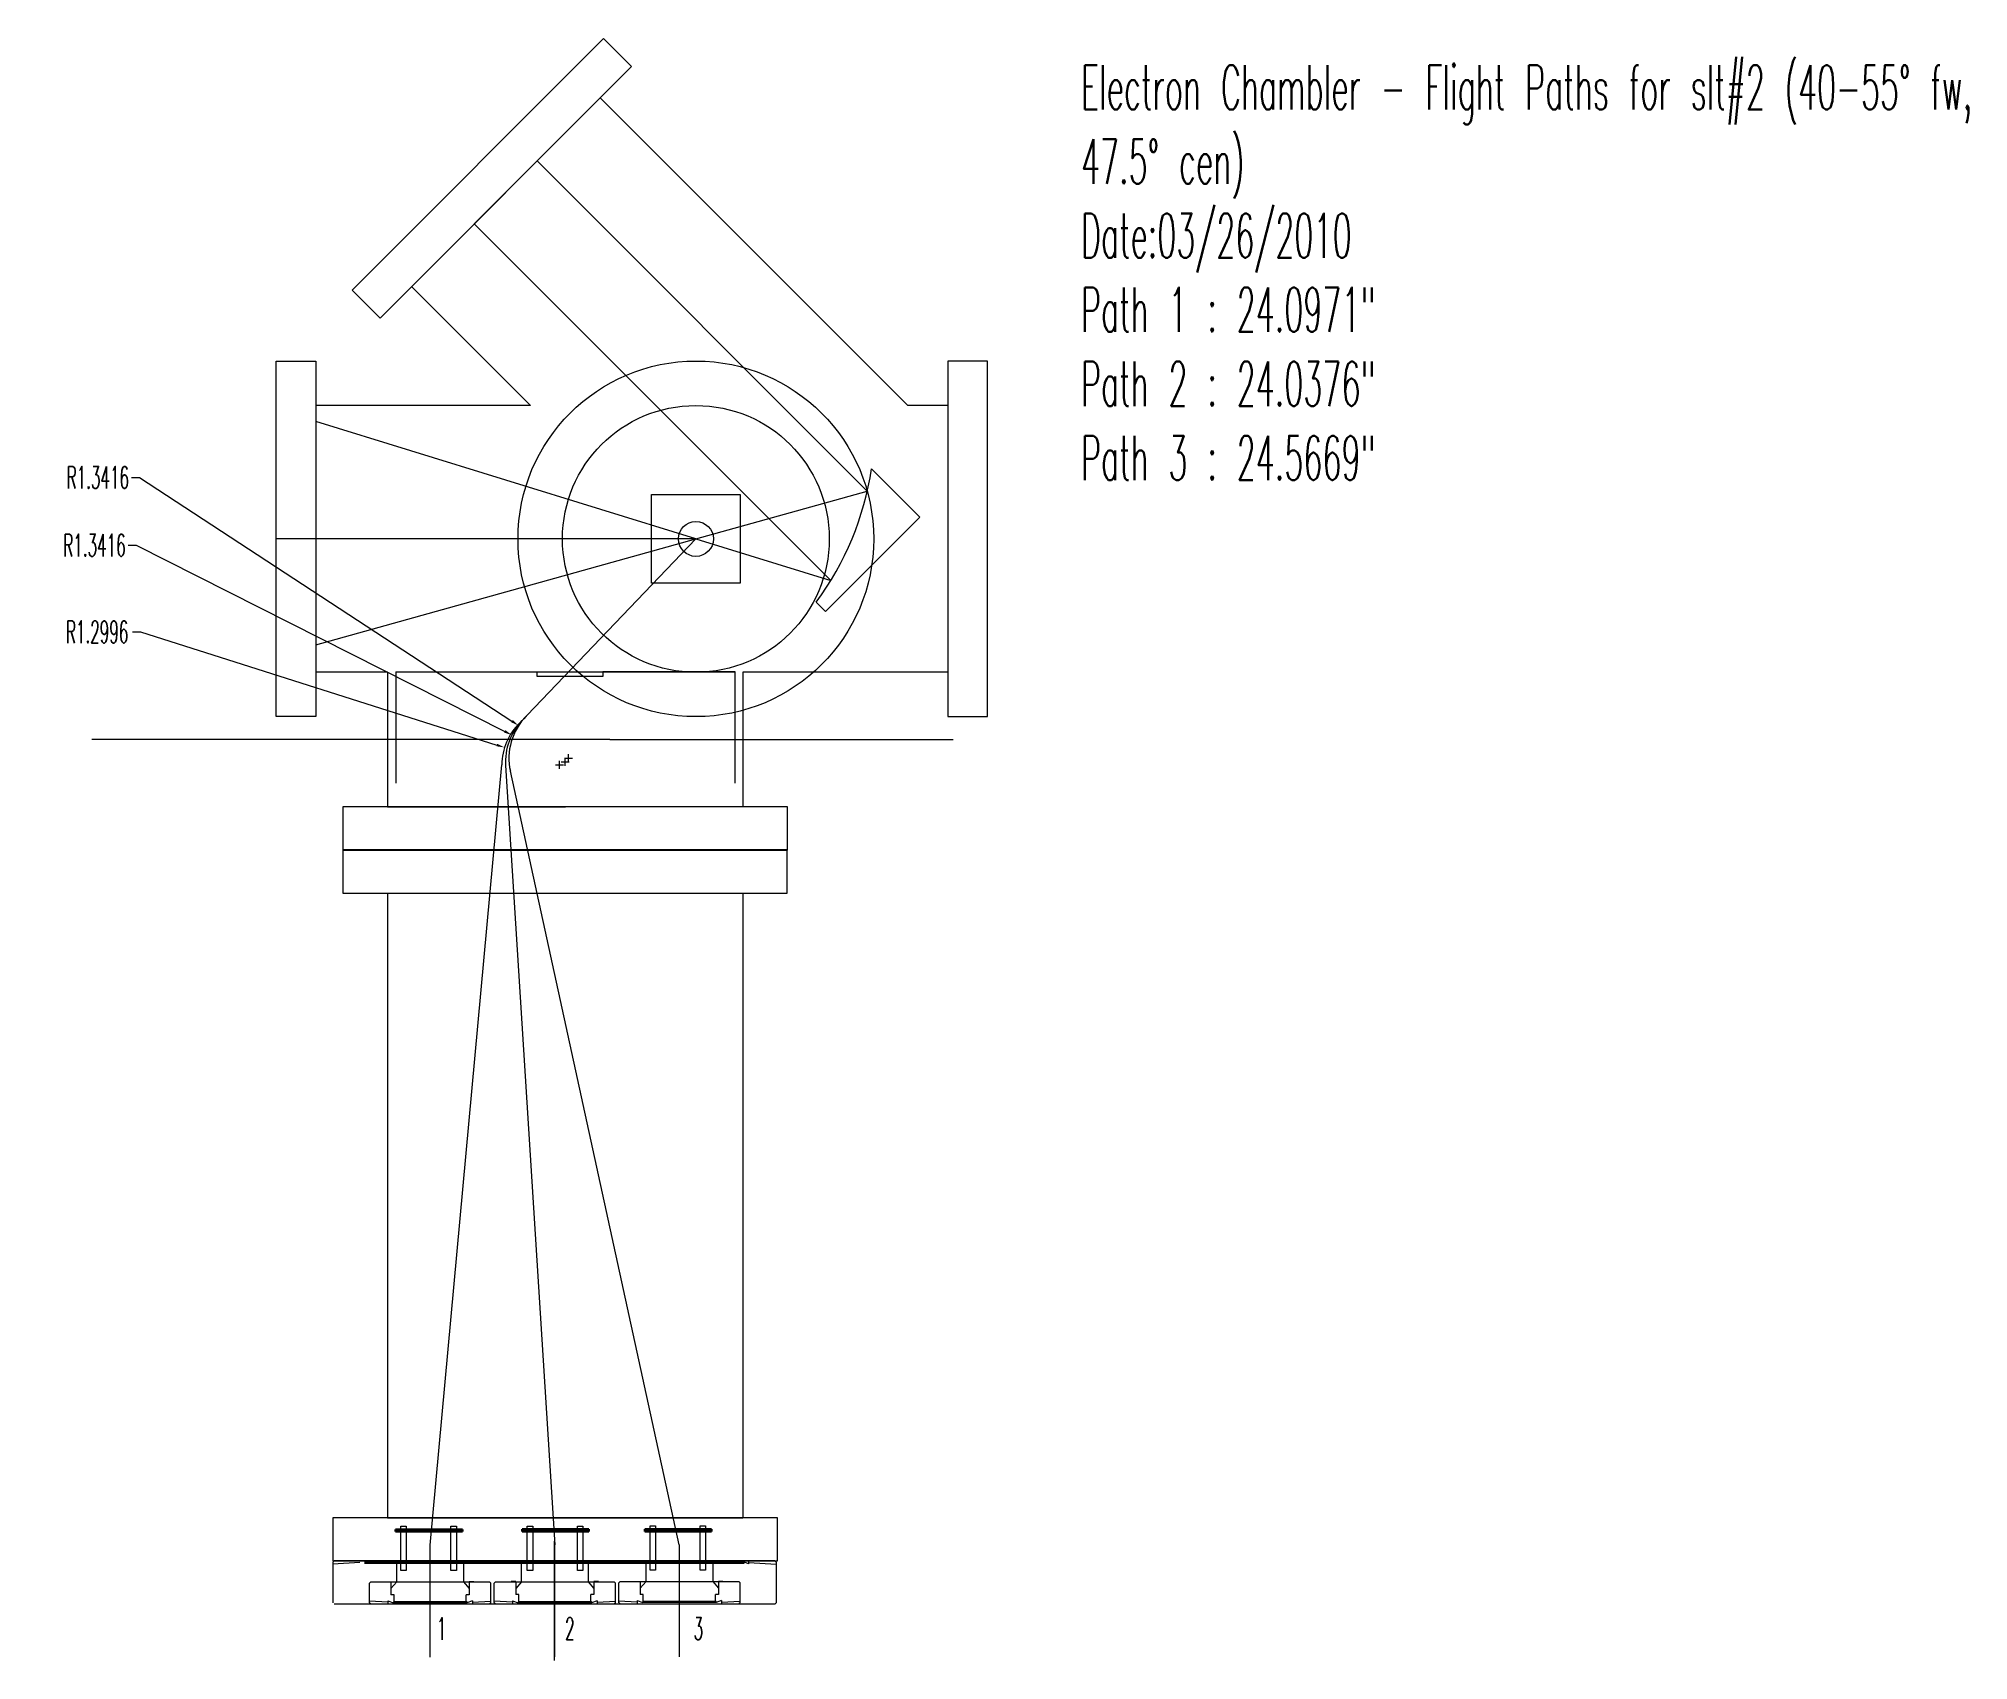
# Model space of a CAD drawing. Extents: x -69 to 52, y -49 to 1.
# Drawn here: x -68.79 to -25.39, y -48.24 to -11.75 of the extents above; entities that cross this region are included whole.
import ezdxf

# ---------------------------------------------------------------- set-up
doc = ezdxf.new("R2010")
doc.units = 0
doc.header["$LTSCALE"] = 0.1
doc.header["$MEASUREMENT"] = 0
doc.linetypes.add('DASHED', pattern=[0.75, 0.5, -0.25])
doc.linetypes.add('DOT', pattern=[0.25, 0, -0.25])
doc.layers.get('0').update_dxf_attribs({"linetype": 'CONTINUOUS'})
doc.layers.get('DEFPOINTS').update_dxf_attribs({"linetype": 'CONTINUOUS'})
doc.layers.add('3INCH', color=92, linetype='CONTINUOUS')
doc.layers.add('JUNK', color=150, linetype='CONTINUOUS')
doc.styles.get("Standard").update_dxf_attribs({"font": 'txt.shx', "width": 0.5, "height": 0.5})
doc.dimstyles.get("Standard").update_dxf_attribs({"dimtxt": 0.18, "dimasz": 0.18, "dimexe": 0.18, "dimexo": 0.0625, "dimgap": 0.09, "dimtad": 0, "dimtih": 1, "dimtoh": 1, "dimdec": 4, "dimzin": 0, "dimdsep": 46, "dimtxsty": 'Standard', "dimcen": 0.09, "dimadec": 0, "dimazin": 0, "dimtfac": 1, "dimtdec": 4, "dimtofl": 0, "dimtmove": 0, "dimatfit": 3, "dimfxl": 1, "dimtolj": 1, "dimtzin": 0, "dimarcsym": 0})

# ---------------------------------------------------------------- blocks, each defined once
blk = doc.blocks.new('0001')
at = {"color": 7, "linetype": 'Continuous'}
for p, q in [((29.169, 16.877), (29.199, 16.907)), ((29.169, 16.007), (29.169, 16.877)), ((29.199, 16.907), (39.109, 16.907)), ((39.139, 16.007), (39.139, 16.877)), ((29.779, 15.975), (29.169, 16.007)), ((29.169, 15.967), (29.169, 16.007)), ((29.199, 15.937), (29.169, 15.967)), ((29.199, 15.937), (39.109, 15.937)), ((29.779, 16.001), (29.884, 15.963)), ((29.779, 16.001), (29.779, 15.975)), ((29.779, 15.975), (29.779, 15.937)), ((38.424, 15.987), (29.884, 15.987)), ((29.884, 15.987), (29.884, 15.963)), ((38.424, 15.963), (29.884, 15.963)), ((38.529, 15.975), (39.139, 16.007)), ((39.139, 15.967), (39.109, 15.937)), ((39.139, 15.967), (39.139, 16.007))]:
    blk.add_line(p, q, dxfattribs=at)
blk = doc.blocks.new('A$C5B9C110C')
at = {"color": 7, "linetype": 'Continuous'}
for p, q in [((0, 2.7), (0, 0.03)), ((0.03, 2.73), (0.06, 2.73)), ((0.038, 2.316), (0.06, 2.73)), ((0.06, 2.73), (0.47, 2.73)), ((0.47, 2.73), (0.5, 2.7)), ((0.5, 2.7), (0.5, 0.03)), ((0.038, 2.315), (0, 2.315)), ((0.072, 2.316), (0.026, 2.19)), ((0.026, 0.54), (0.026, 2.19)), ((0.05, 2.19), (0.026, 2.19)), ((0.072, 2.316), (0.038, 2.316)), ((0.05, 0.54), (0.05, 2.19)), ((0.05, 2.177), (0.209, 2.177)), ((0.05, 0.54), (0.026, 0.54)), ((0.072, 0.414), (0.026, 0.54)), ((0.05, 0.552), (0.209, 0.552)), ((0.47, 0.485), (0.209, 0.485)), ((0.038, 0.415), (0, 0.415)), ((0.03, 0), (0.06, 0)), ((0.072, 0.414), (0.038, 0.414)), ((0.038, 0.414), (0.06, 0)), ((0.47, 0), (0.5, 0.03)), ((0.06, 0), (0.47, 0))]:
    blk.add_line(p, q, dxfattribs=at)
at = {"color": 2, "linetype": 'Continuous'}
for p, q in [((0.06, 2.727), (0.063, 2.73)), ((0.032, 0.525), (0.047, 0.54)), ((0.05, 0.543), (0.059, 0.552))]:
    blk.add_line(p, q, dxfattribs=at)
at = {"color": 0}
for p, q in [((0.5, 2.245), (0.209, 2.245)), ((0.209, 2.177), (0.209, 2.245)), ((0.209, 0.485), (0.209, 0.552)), ((0.5, 0.485), (0.209, 0.485))]:
    blk.add_line(p, q, dxfattribs=at)
at = {"color": 7, "linetype": 'Continuous'}
for points in [[(0, 2.7), (0.01, 2.71), (0.02, 2.72), (0.03, 2.73)], [(0.03, 0), (0.02, 0.01), (0.01, 0.02), (0, 0.03)]]:
    blk.add_spline(points, degree=3, dxfattribs=at)
blk = doc.blocks.new('002')
at = {"color": 0}
blk.add_line((10.795, 7.264), (10.795, 4.745), dxfattribs=at)
at = {"color": 0, "rotation": 270}
blk.add_blockref('A$C5B9C110C', (9.43, 6.071), dxfattribs=at)
blk = doc.blocks.new('275')
at = {"color": 0, "linetype": 'DOT'}
blk.add_line((18.38, 6.235), (18.48, 6.235), dxfattribs=at)
at = {"color": 0}
for p, q in [((18.48, 6.235), (18.48, 6.385)), ((18.61, 6.235), (18.48, 6.385)), ((18.61, 5.767), (18.61, 6.235)), ((20.11, 6.235), (20.24, 6.385)), ((20.11, 6.235), (20.11, 5.767))]:
    blk.add_line(p, q, dxfattribs=at)
blk.add_blockref('002', (8.565, 0.664), dxfattribs=at)
blk = doc.blocks.new('rod')
at = {"color": 0, "linetype": 'ByBlock'}
for p, q in [((15.52, 5.476), (15.644, 5.476)), ((15.52, 4.476), (15.52, 5.476)), ((15.644, 5.476), (15.644, 4.476)), ((15.644, 4.476), (15.52, 4.476))]:
    blk.add_line(p, q, dxfattribs=at)
blk = doc.blocks.new('Grid')
at = {"color": 0, "linetype": 'ByBlock', "lineweight": 53}
for p, q in [((21.53, 5.11), (23.03, 5.11)), ((21.53, 5.06), (21.53, 5.11)), ((23.03, 5.06), (21.53, 5.06)), ((23.03, 5.11), (23.03, 5.06))]:
    blk.add_line(p, q, dxfattribs=at)
at = {"color": 0, "linetype": 'ByBlock'}
for name, p in [('275', (2.895, 0.004)), ('rod', (6.144, 0.509)), ('rod', (7.271, 0.509))]:
    blk.add_blockref(name, p, dxfattribs=at)
blk = doc.blocks.new('01')
at = {"color": 0, "linetype": 'ByBlock'}
for p, q in [((-34.268, -17.596), (-34.268, -20.282)), ((-35.152, -19.368), (-35.252, -19.368)), ((-33.392, -19.368), (-33.292, -19.368)), ((-33.292, -19.368), (-33.392, -19.368))]:
    blk.add_line(p, q, dxfattribs=at)
at = {"color": 0, "linetype": 'DASHED'}
blk.add_line((-35.152, -19.368), (-35.252, -19.368), dxfattribs=at)
blk.add_line((-35.152, -19.368), (-35.252, -19.368), dxfattribs=at)
at = {"color": 0, "linetype": 'DOT'}
for p, q in [((-35.152, -19.368), (-35.252, -19.368)), ((-33.392, -19.368), (-33.292, -19.368))]:
    blk.add_line(p, q, dxfattribs=at)
at = {"color": 0}
blk.add_line((-33.392, -19.368), (-33.292, -19.368), dxfattribs=at)
at = {"color": 0, "linetype": 'ByBlock', "lineweight": 53}
for p, q in [((-35.034, -20.499), (-33.534, -20.499)), ((-35.034, -20.549), (-35.034, -20.499)), ((-33.534, -20.549), (-35.034, -20.549)), ((-33.534, -20.499), (-33.534, -20.549))]:
    blk.add_line(p, q, dxfattribs=at)
at = {"color": 0, "linetype": 'DOT', "flags": 128}
blk.add_lwpolyline([(-35.252, -19.368), (-35.152, -19.368)], dxfattribs=at)
for p in [(-59.328, -25.609), (-53.722, -25.605)]:
    blk.add_blockref('Grid', p)
at = {"color": 0, "linetype": 'ByBlock'}
for name, p in [('275', (-53.632, -25.602)), ('rod', (-50.423, -25.093)), ('rod', (-49.296, -25.093))]:
    blk.add_blockref(name, p, dxfattribs=at)
at = {"color": 5}
blk.add_blockref('0001', (-68.417, -35.771), dxfattribs=at)
blk = doc.blocks.new('*D24')
at = {"color": 0, "lineweight": -2}
for p, q in [((-66.68, -25.1), (-66.5, -25.1)), ((-66.5, -25.1), (-58.487, -27.644)), ((-57.167, -28.091), (-56.987, -28.091)), ((-57.077, -28.181), (-57.077, -28.001))]:
    blk.add_line(p, q, dxfattribs=at)
at = {"color": 0}
blk.add_solid([(-58.478, -27.615), (-58.496, -27.672), (-58.315, -27.698)], dxfattribs=at)
at = {"layer": 'DEFPOINTS', "color": 0}
for p in [(-58.315, -27.698), (-57.077, -28.091)]:
    blk.add_point(p, dxfattribs=at)
at = {"color": 0, "insert": (-67.478, -25.1), "char_height": 0.5, "attachment_point": 5}
blk.add_mtext('\\A1;R1.2996', dxfattribs=at)
blk = doc.blocks.new('*D25')
at = {"color": 0, "lineweight": -2}
for p, q in [((-66.705, -21.625), (-66.525, -21.625)), ((-66.525, -21.625), (-58.148, -27.108)), ((-56.965, -27.941), (-56.785, -27.941)), ((-56.875, -28.031), (-56.875, -27.851))]:
    blk.add_line(p, q, dxfattribs=at)
at = {"color": 0}
blk.add_solid([(-58.132, -27.082), (-58.165, -27.133), (-57.998, -27.206)], dxfattribs=at)
at = {"layer": 'DEFPOINTS', "color": 0}
for p in [(-57.998, -27.206), (-56.875, -27.941)]:
    blk.add_point(p, dxfattribs=at)
at = {"color": 0, "insert": (-67.462, -21.625), "char_height": 0.5, "attachment_point": 5}
blk.add_mtext('\\A1;R1.3416', dxfattribs=at)
blk = doc.blocks.new('*D26')
at = {"color": 0, "lineweight": -2}
for p, q in [((-66.78, -23.15), (-66.6, -23.15)), ((-66.6, -23.15), (-58.312, -27.337)), ((-57.043, -28.023), (-56.863, -28.023)), ((-56.953, -28.113), (-56.953, -27.933))]:
    blk.add_line(p, q, dxfattribs=at)
at = {"color": 0}
blk.add_solid([(-58.298, -27.31), (-58.325, -27.364), (-58.151, -27.418)], dxfattribs=at)
at = {"layer": 'DEFPOINTS', "color": 0}
for p in [(-58.151, -27.418), (-56.953, -28.023)]:
    blk.add_point(p, dxfattribs=at)
at = {"color": 0, "insert": (-67.537, -23.15), "char_height": 0.5, "attachment_point": 5}
blk.add_mtext('\\A1;R1.3416', dxfattribs=at)

msp = doc.modelspace()

# ---------------------------------------------------------------- linework, layer by layer
at = {"color": 1}
for p, q in [((-57.58345, -14.50534), (-58.99766, -15.91955)), ((-57.58345, -14.50534), (-58.99766, -15.91955)), ((-50.15645, -21.93234), (-57.58345, -14.50534)), ((-50.97732, -23.94253), (-58.99766, -15.91955)), ((-62.562, -20.3674), (-62.562, -25.38696)), ((-54.012, -23.006), (-62.562, -20.3674)), ((-54.012, -23.006), (-50.15645, -21.93234)), ((-62.562, -25.38696), (-54.012, -23.006)), ((-54.012, -23.006), (-50.97732, -23.94253)), ((-57.58222, -26.1), (-57.58222, -26)), ((-57.58222, -26), (-56.10762, -26)), ((-57.58222, -26), (-56.875, -26)), ((-53.12792, -26), (-56.10762, -26)), ((-56.10762, -26), (-56.10762, -26.1)), ((-56.10762, -26.1), (-57.58222, -26.1))]:
    msp.add_line(p, q, dxfattribs=at)
for p, q in [((-48.97246, -22.52023), (-50.0614, -21.43129)), ((-51.09378, -24.64155), (-48.97246, -22.52023)), ((-54.012, -23.006), (-63.452, -23.006)), ((-58.012, -23.006), (-58.012, -23.006)), ((-51.09378, -24.64155), (-51.30591, -24.42942)), ((-55.94542, -27.521), (-67.59582, -27.521)), ((-55.94542, -27.521), (-48.22488, -27.521)), ((-60.94542, -29.036), (-56.94542, -29.036))]:
    msp.add_line(p, q)
at = {"color": 5}
for p, q in [((-57.96863, -27.14614), (-54.012, -23.006)), ((-59.98947, -45.64186), (-58.37626, -28.09132)), ((-58.29237, -28.10786), (-57.18437, -45.64045)), ((-54.38383, -45.6371), (-58.18416, -28.2343))]:
    msp.add_line(p, q, dxfattribs=at)
at = {"color": 3}
for p, q in [((-60.76292, -26), (-60.76292, -28.5)), ((-60.76292, -26), (-53.12792, -26)), ((-53.12792, -28.5), (-53.12792, -26)), ((-53.12792, -28.5), (-53.12792, -26))]:
    msp.add_line(p, q, dxfattribs=at)
at = {"color": 0}
for p, q in [((-60.94542, -30.9732), (-60.94542, -45.036)), ((-52.952, -30.9732), (-52.952, -45.036)), ((-52.952, -45.036), (-60.94542, -45.036))]:
    msp.add_line(p, q, dxfattribs=at)
msp.add_lwpolyline([(-53.01215, -24.00585), (-55.01215, -24.00585), (-55.01215, -22.00585), (-53.01215, -22.00585)], close=True)
for radius in [4, 3, 0.394]:
    msp.add_circle((-54.012, -23.006), radius)
at = {"color": 5}
msp.add_circle((-58.32946, -27.521), 3.376310086069576e-15, dxfattribs=at)
at = {"color": 0}
msp.add_arc((-56.70681, -20.43018), 6.72039, 323.480896, 351.432982, dxfattribs=at)
at = {"color": 5}
for centre, radius, start, end in [((-57.07665, -28.09132), 1.29961, 133.341293, 180), ((-56.9534, -28.02324), 1.34164, 136.281233, 183.616079), ((-56.875, -27.94089), 1.34164, 135.167183, 192.632496)]:
    msp.add_arc(centre, radius, start, end, dxfattribs=at)
at = {"layer": '3INCH', "color": 0}
for p, q in [((-56.16604, -13.08793), (-49.24797, -20.006)), ((-57.73325, -20.006), (-60.40868, -17.33057)), ((-57.73325, -20.006), (-62.55542, -20.006)), ((-48.342, -20.006), (-49.24797, -20.006)), ((-60.94542, -26.006), (-62.562, -26.006)), ((-60.94542, -26.006), (-60.94542, -29.036)), ((-52.952, -26.006), (-52.952, -29.036)), ((-48.342, -26.006), (-52.952, -26.006))]:
    msp.add_line(p, q, dxfattribs=at)
for points in [[(-61.11579, -18.03768), (-61.74511, -17.40835), (-56.08826, -11.7515), (-55.45893, -12.38082)], [(-62.562, -27.006), (-63.452, -27.006), (-63.452, -19.006), (-62.562, -19.006)], [(-48.342, -27.006), (-47.452, -27.006), (-47.452, -19.006), (-48.342, -19.006)], [(-61.952, -30.006), (-51.952, -30.006), (-51.952, -29.036), (-61.952, -29.036)], [(-61.9549, -30.9732), (-51.9549, -30.9732), (-51.9549, -30.0032), (-61.9549, -30.0032)], [(-62.1774, -45.99722), (-52.1774, -45.99722), (-52.1774, -45.02722), (-62.1774, -45.02722)]]:
    msp.add_lwpolyline(points, close=True, dxfattribs=at)

# ---------------------------------------------------------------- block references
at = {"color": 0, "rotation": 180}
msp.add_blockref('01', (-91.45606, -65.8337), dxfattribs=at)

# ---------------------------------------------------------------- texts
at = {"color": 6, "insert": (-61.17612, -47.27418), "char_height": 0.5, "width": 8.4693881, "attachment_point": 1}
msp.add_mtext('{\\C1;      1^I^I 2^I     3}', dxfattribs=at)
at = {"layer": 'JUNK', "color": 5, "linetype": 'ByBlock', "insert": (-45.35, -12.35), "char_height": 1, "width": 21.7744739, "attachment_point": 1}
msp.add_mtext('Electron Chambler - Flight Paths for slt#2 (40-55%%D fw, 47.5%%D cen) \\PDate:03/26/2010\\PPath 1 : 24.0971"\\PPath 2 : 24.0376"\\PPath 3 : 24.5669"', dxfattribs=at)

# ---------------------------------------------------------------- dimensions: what is measured, and where the dimension line sits
at = {"color": 6}
for center, mpoint, picture, middle in [((-56.875, -27.94089), (-57.99758, -27.20617), '*D25', (-67.46167, -21.625)), ((-56.9534, -28.02324), (-58.15091, -27.41829), '*D26', (-67.53667, -23.15)), ((-57.07665, -28.09132), (-58.31535, -27.69811), '*D24', (-67.47833, -25.1))]:
    dim = msp.add_radius_dim(center=center, mpoint=mpoint, dimstyle='Standard', dxfattribs=at)
    dim.commit()
    dim.dimension.update_dxf_attribs({"geometry": picture, "text_midpoint": middle, "dimtype": 164})

doc.saveas('drawing.dxf')
